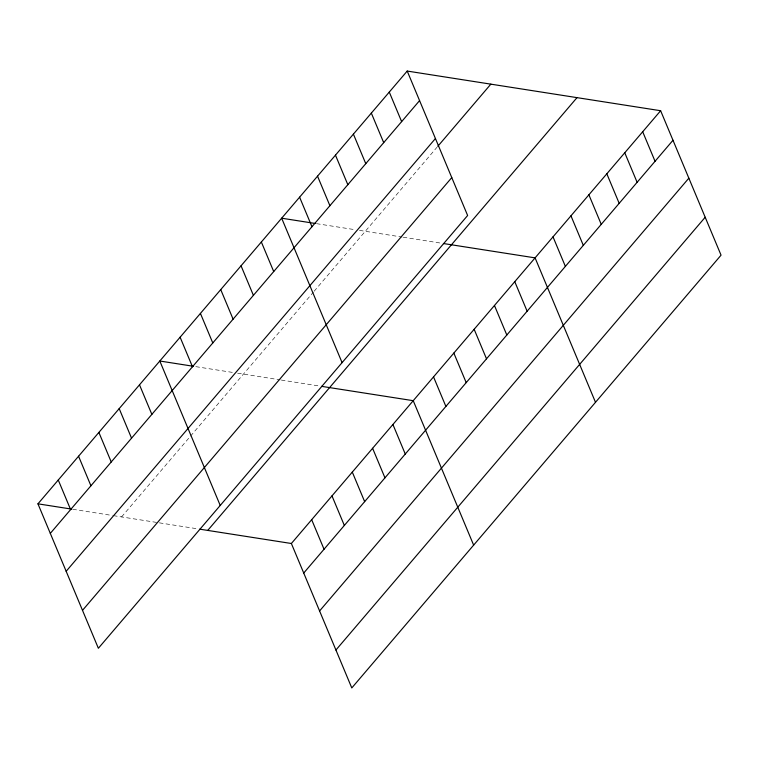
<?xml version="1.0" encoding="UTF-8"?>
<svg xmlns="http://www.w3.org/2000/svg" width="759" height="759" viewBox="0 0 759 759"><rect width="100%" height="100%" fill="white"/><g stroke="black" fill="none" stroke-linecap="round" stroke-linejoin="round"><path stroke-width="0.57" stroke-dasharray="3.79 2.85" d="M121.573 516.926L313.391 292.13M314.141 291.247L437.032 147.218M316.512 223.658L354.842 229.664M359.481 230.385L402.052 237.055M403.2 237.235L442.26 243.345M195.813 366.654L232.985 372.479M237.624 373.2L280.194 379.87M281.342 380.05L319.254 385.98M72.798 509.289L112.285 515.475M113.452 515.655L198.545 528.976"/><path stroke-width="1.14" d="M407.213 71.061L467.629 215.499L98.366 648.271L37.95 503.834L407.213 71.061L660.634 110.729L721.05 255.166L351.787 687.939L291.371 543.501L199.693 529.156M50.312 533.378L419.575 100.605M66.166 571.29L435.438 138.517M437.782 146.345L490.845 84.154M82.503 610.359L451.776 177.587M207.738 530.408L577.001 97.645M291.371 543.501L660.634 110.729M303.723 573.045L672.986 140.273M319.586 610.957L688.849 178.185M335.924 650.017L705.187 217.254M315.346 223.478L281.665 218.203L342.081 362.641M443.417 243.525L535.086 257.87L595.502 402.308M193.488 366.293L159.807 361.018L220.224 505.456M321.55 386.34L413.228 400.686L473.644 545.123M37.95 503.834L71.631 509.109M642.693 131.753L655.055 161.297M624.761 152.768L637.124 182.312M606.821 173.792L619.183 203.336M588.889 194.816L601.251 224.36M570.958 215.831L583.31 245.375M553.017 236.855L565.379 266.4M514.773 281.674L527.135 311.218M494.46 305.479L506.822 335.023M389.282 92.086L401.634 121.63M474.157 329.283L486.51 358.827M371.341 113.11L383.703 142.654M453.844 353.087L466.206 382.631M353.409 134.125L365.772 163.669M433.531 376.881L445.894 406.426M335.469 155.149L347.831 184.693M317.537 176.164L329.899 205.708M299.606 197.188L311.958 226.732M392.915 424.49L405.268 454.034M372.603 448.294L384.965 477.838M261.352 242.007L273.714 271.551M352.299 472.098L364.652 501.642M241.049 265.811L253.402 295.355M331.987 495.893L344.339 525.437M220.736 289.615L233.098 319.159M311.674 519.697L324.036 549.241M200.423 313.42L212.786 342.964M180.12 337.224L192.473 366.768M139.495 384.822L151.857 414.367M119.191 408.627L131.544 438.171M98.879 432.431L111.241 461.975M78.566 456.235L90.928 485.779M58.263 480.03L70.615 509.574"/></g></svg>
